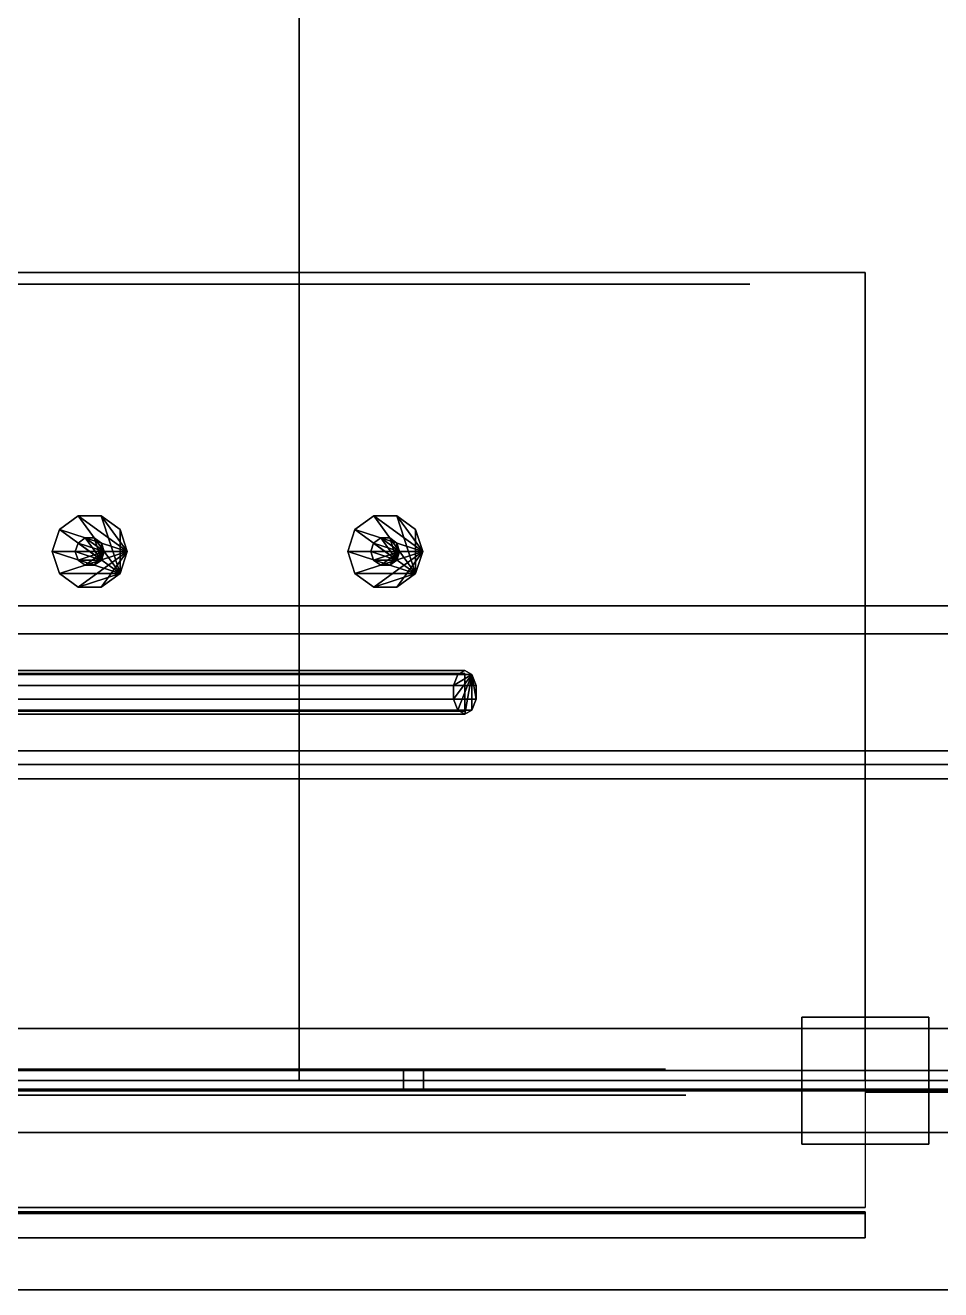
# Model space of a CAD drawing. Header units: millimetres. Extents: x -272 to 22200, y -272 to 17234.
# Drawn here: x 4025 to 5612, y 1560 to 3751 of the extents above; entities that cross this region are included whole.
import ezdxf

# ---------------------------------------------------------------- set-up
doc = ezdxf.new("R2010")
doc.units = ezdxf.units.MM
for name, color, linetype in [('balcony_door_8', 7, 'Continuous'), ('balcony_edge_8', 7, 'Continuous'), ('balcony_parapet_8', 7, 'Continuous'), ('balcony_rail_8', 7, 'Continuous'), ('balcony_recess_8', 7, 'Continuous'), ('balcony_return_8', 7, 'Continuous'), ('balcony_slab_8', 7, 'Continuous'), ('existing_roof', 7, 'Continuous'), ('facade_8', 7, 'Continuous'), ('facade_column_8', 7, 'Continuous'), ('floor_band_8', 7, 'Continuous'), ('GPS_node_0', 7, 'Continuous'), ('GPS_node_1', 7, 'Continuous'), ('GPS_support_0', 7, 'Continuous'), ('GPS_support_1', 7, 'Continuous'), ('parapet_8', 7, 'Continuous'), ('parapet_coping_8', 7, 'Continuous'), ('proposed_cable_tray', 7, 'Continuous'), ('roof_safety_rail', 7, 'Continuous'), ('roof_slab_edge', 7, 'Continuous'), ('roof_slab_soffit', 7, 'Continuous'), ('S3_mast_base', 7, 'Continuous'), ('S3_mast_braces', 7, 'Continuous'), ('S3_support_beams', 7, 'Continuous'), ('topfloor_exterior_8', 7, 'Continuous'), ('topfloor_floor', 7, 'Continuous'), ('topfloor_head_band_8', 7, 'Continuous'), ('topfloor_window_8', 7, 'Continuous'), ('topfloor_window_frame_8', 7, 'Continuous'), ('walkway_matting', 7, 'Continuous')]:
    doc.layers.add(name, color=color, linetype=linetype)

msp = doc.modelspace()

# ---------------------------------------------------------------- linework, layer by layer
at = {"layer": 'balcony_door_8'}
for points in [[(5281, 3302.4, 4950), (1896.5, 3302.4, 4950), (1896.5, 3302.4, 6600), (5281, 3302.4, 6600)], [(5281, 3302.4, 8050), (1896.5, 3302.4, 8050), (1896.5, 3302.4, 9700), (5281, 3302.4, 9700)], [(5281, 3302.4, 11150), (1896.5, 3302.4, 11150), (1896.5, 3302.4, 12800), (5281, 3302.4, 12800)], [(5281, 3302.4, 14250), (1896.5, 3302.4, 14250), (1896.5, 3302.4, 15900), (5281, 3302.4, 15900)], [(5281, 3302.4, 17350), (1896.5, 3302.4, 17350), (1896.5, 3302.4, 19000), (5281, 3302.4, 19000)], [(5281, 3302.4, 20450), (1896.5, 3302.4, 20450), (1896.5, 3302.4, 22100), (5281, 3302.4, 22100)]]:
    msp.add_3dface(points, dxfattribs=at)
at = {"layer": 'balcony_edge_8'}
for points in [[(5481, 1702.4, 3840), (1696.5, 1702.4, 3840), (1696.5, 1702.4, 4000), (5481, 1702.4, 4000)], [(5481, 1702.4, 6940), (1696.5, 1702.4, 6940), (1696.5, 1702.4, 7100), (5481, 1702.4, 7100)], [(5481, 1702.4, 10040), (1696.5, 1702.4, 10040), (1696.5, 1702.4, 10200), (5481, 1702.4, 10200)], [(5481, 1702.4, 13140), (1696.5, 1702.4, 13140), (1696.5, 1702.4, 13300), (5481, 1702.4, 13300)], [(5481, 1702.4, 16240), (1696.5, 1702.4, 16240), (1696.5, 1702.4, 16400), (5481, 1702.4, 16400)], [(5481, 1702.4, 19340), (1696.5, 1702.4, 19340), (1696.5, 1702.4, 19500), (5481, 1702.4, 19500)], [(5481, 1702.4, 22440), (1696.5, 1702.4, 22440), (1696.5, 1702.4, 22600), (5481, 1702.4, 22600)]]:
    msp.add_3dface(points, dxfattribs=at)
at = {"layer": 'balcony_parapet_8'}
for points in [[(5481, 1692.4, 4000), (1696.5, 1692.4, 4000), (1696.5, 1692.4, 4850), (5481, 1692.4, 4850)], [(5481, 1692.4, 7100), (1696.5, 1692.4, 7100), (1696.5, 1692.4, 7950), (5481, 1692.4, 7950)], [(5481, 1692.4, 10200), (1696.5, 1692.4, 10200), (1696.5, 1692.4, 11050), (5481, 1692.4, 11050)], [(5481, 1692.4, 13300), (1696.5, 1692.4, 13300), (1696.5, 1692.4, 14150), (5481, 1692.4, 14150)], [(5481, 1692.4, 16400), (1696.5, 1692.4, 16400), (1696.5, 1692.4, 17250), (5481, 1692.4, 17250)], [(5481, 1692.4, 19500), (1696.5, 1692.4, 19500), (1696.5, 1692.4, 20350), (5481, 1692.4, 20350)], [(5481, 1692.4, 22600), (1696.5, 1692.4, 22600), (1696.5, 1692.4, 23000), (5481, 1692.4, 23000)]]:
    msp.add_3dface(points, dxfattribs=at)
at = {"layer": 'balcony_rail_8'}
for points in [[(5481, 1649.9, 5022.5), (5481, 1694.9, 5022.5), (1696.5, 1694.9, 5022.5), (1696.5, 1649.9, 5022.5)], [(5481, 1694.9, 5022.5), (5481, 1694.9, 4977.5), (1696.5, 1694.9, 4977.5), (1696.5, 1694.9, 5022.5)], [(5481, 1694.9, 4977.5), (5481, 1649.9, 4977.5), (1696.5, 1649.9, 4977.5), (1696.5, 1694.9, 4977.5)], [(5481, 1649.9, 8122.5), (5481, 1694.9, 8122.5), (1696.5, 1694.9, 8122.5), (1696.5, 1649.9, 8122.5)], [(5481, 1694.9, 8122.5), (5481, 1694.9, 8077.5), (1696.5, 1694.9, 8077.5), (1696.5, 1694.9, 8122.5)], [(5481, 1694.9, 8077.5), (5481, 1649.9, 8077.5), (1696.5, 1649.9, 8077.5), (1696.5, 1694.9, 8077.5)], [(5481, 1649.9, 11222.5), (5481, 1694.9, 11222.5), (1696.5, 1694.9, 11222.5), (1696.5, 1649.9, 11222.5)], [(5481, 1694.9, 11222.5), (5481, 1694.9, 11177.5), (1696.5, 1694.9, 11177.5), (1696.5, 1694.9, 11222.5)], [(5481, 1694.9, 11177.5), (5481, 1649.9, 11177.5), (1696.5, 1649.9, 11177.5), (1696.5, 1694.9, 11177.5)], [(5481, 1649.9, 14322.5), (5481, 1694.9, 14322.5), (1696.5, 1694.9, 14322.5), (1696.5, 1649.9, 14322.5)], [(5481, 1694.9, 14322.5), (5481, 1694.9, 14277.5), (1696.5, 1694.9, 14277.5), (1696.5, 1694.9, 14322.5)], [(5481, 1694.9, 14277.5), (5481, 1649.9, 14277.5), (1696.5, 1649.9, 14277.5), (1696.5, 1694.9, 14277.5)], [(5481, 1649.9, 17422.5), (5481, 1694.9, 17422.5), (1696.5, 1694.9, 17422.5), (1696.5, 1649.9, 17422.5)], [(5481, 1694.9, 17422.5), (5481, 1694.9, 17377.5), (1696.5, 1694.9, 17377.5), (1696.5, 1694.9, 17422.5)], [(5481, 1694.9, 17377.5), (5481, 1649.9, 17377.5), (1696.5, 1649.9, 17377.5), (1696.5, 1694.9, 17377.5)], [(5481, 1649.9, 20522.5), (5481, 1694.9, 20522.5), (1696.5, 1694.9, 20522.5), (1696.5, 1649.9, 20522.5)], [(5481, 1694.9, 20522.5), (5481, 1694.9, 20477.5), (1696.5, 1694.9, 20477.5), (1696.5, 1694.9, 20522.5)], [(5481, 1694.9, 20477.5), (5481, 1649.9, 20477.5), (1696.5, 1649.9, 20477.5), (1696.5, 1694.9, 20477.5)], [(5481, 1649.9, 5022.5), (5481, 1649.9, 4977.5), (5481, 1694.9, 4977.5), (5481, 1694.9, 5022.5)], [(5481, 1649.9, 8122.5), (5481, 1649.9, 8077.5), (5481, 1694.9, 8077.5), (5481, 1694.9, 8122.5)], [(5481, 1649.9, 11222.5), (5481, 1649.9, 11177.5), (5481, 1694.9, 11177.5), (5481, 1694.9, 11222.5)], [(5481, 1649.9, 14322.5), (5481, 1649.9, 14277.5), (5481, 1694.9, 14277.5), (5481, 1694.9, 14322.5)], [(5481, 1649.9, 17422.5), (5481, 1649.9, 17377.5), (5481, 1694.9, 17377.5), (5481, 1694.9, 17422.5)], [(5481, 1649.9, 20522.5), (5481, 1649.9, 20477.5), (5481, 1694.9, 20477.5), (5481, 1694.9, 20522.5)], [(5481, 1649.9, 4977.5), (5481, 1649.9, 5022.5), (1696.5, 1649.9, 5022.5), (1696.5, 1649.9, 4977.5)], [(5481, 1649.9, 8077.5), (5481, 1649.9, 8122.5), (1696.5, 1649.9, 8122.5), (1696.5, 1649.9, 8077.5)], [(5481, 1649.9, 11177.5), (5481, 1649.9, 11222.5), (1696.5, 1649.9, 11222.5), (1696.5, 1649.9, 11177.5)], [(5481, 1649.9, 14277.5), (5481, 1649.9, 14322.5), (1696.5, 1649.9, 14322.5), (1696.5, 1649.9, 14277.5)], [(5481, 1649.9, 17377.5), (5481, 1649.9, 17422.5), (1696.5, 1649.9, 17422.5), (1696.5, 1649.9, 17377.5)], [(5481, 1649.9, 20477.5), (5481, 1649.9, 20522.5), (1696.5, 1649.9, 20522.5), (1696.5, 1649.9, 20477.5)]]:
    msp.add_3dface(points, dxfattribs=at)
at = {"layer": 'balcony_recess_8'}
msp.add_3dface([(5481, 3322.4), (1696.5, 3322.4), (1696.5, 3322.4, 23000), (5481, 3322.4, 23000)], dxfattribs=at)
at = {"layer": 'balcony_return_8'}
msp.add_3dface([(5481, 1922.4), (5481, 3322.4), (5481, 3322.4, 23000), (5481, 1922.4, 23000)], dxfattribs=at)
at = {"layer": 'balcony_slab_8'}
for points in [[(5481, 1702.4, 4000), (1696.5, 1702.4, 4000), (1696.5, 3322.4, 4000), (5481, 3322.4, 4000)], [(5481, 1702.4, 7100), (1696.5, 1702.4, 7100), (1696.5, 3322.4, 7100), (5481, 3322.4, 7100)], [(5481, 1702.4, 10200), (1696.5, 1702.4, 10200), (1696.5, 3322.4, 10200), (5481, 3322.4, 10200)], [(5481, 1702.4, 13300), (1696.5, 1702.4, 13300), (1696.5, 3322.4, 13300), (5481, 3322.4, 13300)], [(5481, 1702.4, 16400), (1696.5, 1702.4, 16400), (1696.5, 3322.4, 16400), (5481, 3322.4, 16400)], [(5481, 1702.4, 19500), (1696.5, 1702.4, 19500), (1696.5, 3322.4, 19500), (5481, 3322.4, 19500)], [(5481, 1702.4, 22600), (1696.5, 1702.4, 22600), (1696.5, 3322.4, 22600), (5481, 3322.4, 22600)]]:
    msp.add_3dface(points, dxfattribs=at)
at = {"layer": 'existing_roof'}
for points in [[(4500, 1922.4, 26100), (13050, 1922.4, 26100), (13050, 16961, 26100), (4500, 16961, 26100)], [(0, 1922.4, 26100), (4500, 1922.4, 26100), (4500, 9322.4, 26100), (0, 9322.4, 26100)]]:
    msp.add_3dface(points, dxfattribs=at)
at = {"layer": 'facade_8'}
msp.add_3dface([(13050, 1922.4), (5481, 1922.4), (5481, 1922.4, 23000), (13050, 1922.4, 23000)], dxfattribs=at)
at = {"layer": 'facade_column_8'}
for points in [[(5371, 1812.4), (5371, 2032.4), (5591, 2032.4), (5591, 1812.4)], [(5591, 2032.4), (5371, 2032.4), (5371, 2032.4, 23000), (5591, 2032.4, 23000)], [(5371, 2032.4), (5371, 1812.4), (5371, 1812.4, 23000), (5371, 2032.4, 23000)], [(5591, 1812.4), (5591, 2032.4), (5591, 2032.4, 23000), (5591, 1812.4, 23000)], [(5371, 1812.4), (5591, 1812.4), (5591, 1812.4, 23000), (5371, 1812.4, 23000)]]:
    msp.add_3dface(points, dxfattribs=at)
at = {"layer": 'floor_band_8'}
for points in [[(13050, 1902.4, 3650), (5481, 1902.4, 3650), (5481, 1902.4, 3830), (13050, 1902.4, 3830)], [(13050, 1902.4, 6750), (5481, 1902.4, 6750), (5481, 1902.4, 6930), (13050, 1902.4, 6930)], [(13050, 1902.4, 9850), (5481, 1902.4, 9850), (5481, 1902.4, 10030), (13050, 1902.4, 10030)], [(13050, 1902.4, 12950), (5481, 1902.4, 12950), (5481, 1902.4, 13130), (13050, 1902.4, 13130)], [(13050, 1902.4, 16050), (5481, 1902.4, 16050), (5481, 1902.4, 16230), (13050, 1902.4, 16230)], [(13050, 1902.4, 19150), (5481, 1902.4, 19150), (5481, 1902.4, 19330), (13050, 1902.4, 19330)], [(13050, 1902.4, 22250), (5481, 1902.4, 22250), (5481, 1902.4, 22430), (13050, 1902.4, 22430)]]:
    msp.add_3dface(points, dxfattribs=at)
at = {"layer": 'GPS_node_0'}
for points in [[(4189.4, 2800.7, 27800), (4084.3, 2877.1, 27800), (4116.8, 2900.7, 27800)], [(4201.8, 2838.9, 27880), (4116.8, 2900.7, 27880), (4084.3, 2877.1, 27880)], [(4116.8, 2900.7, 27800), (4084.3, 2877.1, 27800), (4084.3, 2877.1, 27880), (4116.8, 2900.7, 27880)], [(4189.4, 2800.7, 27800), (4116.8, 2900.7, 27800), (4156.9, 2900.7, 27800)], [(4201.8, 2838.9, 27880), (4156.9, 2900.7, 27880), (4116.8, 2900.7, 27880)], [(4156.9, 2900.7, 27800), (4116.8, 2900.7, 27800), (4116.8, 2900.7, 27880), (4156.9, 2900.7, 27880)], [(4189.4, 2800.7, 27800), (4156.9, 2900.7, 27800), (4189.4, 2877.1, 27800)], [(4201.8, 2838.9, 27880), (4189.4, 2877.1, 27880), (4156.9, 2900.7, 27880)], [(4189.4, 2877.1, 27800), (4156.9, 2900.7, 27800), (4156.9, 2900.7, 27880), (4189.4, 2877.1, 27880)], [(4189.4, 2800.7, 27800), (4071.8, 2838.9, 27800), (4084.3, 2877.1, 27800)], [(4201.8, 2838.9, 27880), (4084.3, 2877.1, 27880), (4071.8, 2838.9, 27880)], [(4084.3, 2877.1, 27800), (4071.8, 2838.9, 27800), (4071.8, 2838.9, 27880), (4084.3, 2877.1, 27880)], [(4189.4, 2800.7, 27800), (4189.4, 2877.1, 27800), (4201.8, 2838.9, 27800)], [(4201.8, 2838.9, 27800), (4189.4, 2877.1, 27800), (4189.4, 2877.1, 27880), (4201.8, 2838.9, 27880)], [(4189.4, 2800.7, 27800), (4084.3, 2800.7, 27800), (4071.8, 2838.9, 27800)], [(4201.8, 2838.9, 27880), (4071.8, 2838.9, 27880), (4084.3, 2800.7, 27880)], [(4071.8, 2838.9, 27800), (4084.3, 2800.7, 27800), (4084.3, 2800.7, 27880), (4071.8, 2838.9, 27880)], [(4201.8, 2838.9, 27880), (4084.3, 2800.7, 27880), (4116.8, 2777.1, 27880)], [(4201.8, 2838.9, 27880), (4116.8, 2777.1, 27880), (4156.9, 2777.1, 27880)], [(4201.8, 2838.9, 27880), (4156.9, 2777.1, 27880), (4189.4, 2800.7, 27880)], [(4189.4, 2800.7, 27800), (4201.8, 2838.9, 27800), (4201.8, 2838.9, 27880), (4189.4, 2800.7, 27880)], [(4189.4, 2800.7, 27800), (4116.8, 2777.1, 27800), (4084.3, 2800.7, 27800)], [(4084.3, 2800.7, 27800), (4116.8, 2777.1, 27800), (4116.8, 2777.1, 27880), (4084.3, 2800.7, 27880)], [(4189.4, 2800.7, 27800), (4156.9, 2777.1, 27800), (4116.8, 2777.1, 27800)], [(4156.9, 2777.1, 27800), (4189.4, 2800.7, 27800), (4189.4, 2800.7, 27880), (4156.9, 2777.1, 27880)], [(4116.8, 2777.1, 27800), (4156.9, 2777.1, 27800), (4156.9, 2777.1, 27880), (4116.8, 2777.1, 27880)]]:
    msp.add_3dface(points, dxfattribs=at)
at = {"layer": 'GPS_node_1'}
for points in [[(4701.6, 2800.7, 27800), (4596.5, 2877.1, 27800), (4629, 2900.7, 27800)], [(4714, 2838.9, 27880), (4629, 2900.7, 27880), (4596.5, 2877.1, 27880)], [(4629, 2900.7, 27800), (4596.5, 2877.1, 27800), (4596.5, 2877.1, 27880), (4629, 2900.7, 27880)], [(4701.6, 2800.7, 27800), (4629, 2900.7, 27800), (4669.1, 2900.7, 27800)], [(4714, 2838.9, 27880), (4669.1, 2900.7, 27880), (4629, 2900.7, 27880)], [(4669.1, 2900.7, 27800), (4629, 2900.7, 27800), (4629, 2900.7, 27880), (4669.1, 2900.7, 27880)], [(4701.6, 2800.7, 27800), (4669.1, 2900.7, 27800), (4701.6, 2877.1, 27800)], [(4714, 2838.9, 27880), (4701.6, 2877.1, 27880), (4669.1, 2900.7, 27880)], [(4701.6, 2877.1, 27800), (4669.1, 2900.7, 27800), (4669.1, 2900.7, 27880), (4701.6, 2877.1, 27880)], [(4701.6, 2800.7, 27800), (4584, 2838.9, 27800), (4596.5, 2877.1, 27800)], [(4714, 2838.9, 27880), (4596.5, 2877.1, 27880), (4584, 2838.9, 27880)], [(4596.5, 2877.1, 27800), (4584, 2838.9, 27800), (4584, 2838.9, 27880), (4596.5, 2877.1, 27880)], [(4701.6, 2800.7, 27800), (4701.6, 2877.1, 27800), (4714, 2838.9, 27800)], [(4714, 2838.9, 27800), (4701.6, 2877.1, 27800), (4701.6, 2877.1, 27880), (4714, 2838.9, 27880)], [(4701.6, 2800.7, 27800), (4596.5, 2800.7, 27800), (4584, 2838.9, 27800)], [(4714, 2838.9, 27880), (4584, 2838.9, 27880), (4596.5, 2800.7, 27880)], [(4584, 2838.9, 27800), (4596.5, 2800.7, 27800), (4596.5, 2800.7, 27880), (4584, 2838.9, 27880)], [(4714, 2838.9, 27880), (4596.5, 2800.7, 27880), (4629, 2777.1, 27880)], [(4714, 2838.9, 27880), (4629, 2777.1, 27880), (4669.1, 2777.1, 27880)], [(4714, 2838.9, 27880), (4669.1, 2777.1, 27880), (4701.6, 2800.7, 27880)], [(4701.6, 2800.7, 27800), (4714, 2838.9, 27800), (4714, 2838.9, 27880), (4701.6, 2800.7, 27880)], [(4701.6, 2800.7, 27800), (4629, 2777.1, 27800), (4596.5, 2800.7, 27800)], [(4596.5, 2800.7, 27800), (4629, 2777.1, 27800), (4629, 2777.1, 27880), (4596.5, 2800.7, 27880)], [(4701.6, 2800.7, 27800), (4669.1, 2777.1, 27800), (4629, 2777.1, 27800)], [(4669.1, 2777.1, 27800), (4701.6, 2800.7, 27800), (4701.6, 2800.7, 27880), (4669.1, 2777.1, 27880)], [(4629, 2777.1, 27800), (4669.1, 2777.1, 27800), (4669.1, 2777.1, 27880), (4629, 2777.1, 27880)]]:
    msp.add_3dface(points, dxfattribs=at)
at = {"layer": 'GPS_support_0'}
for points in [[(4157.1, 2824.2, 26100), (4111.8, 2838.9, 26100), (4116.6, 2853.6, 26100)], [(4161.8, 2838.9, 27800), (4116.6, 2853.6, 27800), (4111.8, 2838.9, 27800)], [(4116.6, 2853.6, 26100), (4111.8, 2838.9, 26100), (4111.8, 2838.9, 27800), (4116.6, 2853.6, 27800)], [(4157.1, 2824.2, 26100), (4116.6, 2853.6, 26100), (4129.1, 2862.6, 26100)], [(4161.8, 2838.9, 27800), (4129.1, 2862.6, 27800), (4116.6, 2853.6, 27800)], [(4129.1, 2862.6, 26100), (4116.6, 2853.6, 26100), (4116.6, 2853.6, 27800), (4129.1, 2862.6, 27800)], [(4157.1, 2824.2, 26100), (4129.1, 2862.6, 26100), (4144.6, 2862.6, 26100)], [(4161.8, 2838.9, 27800), (4144.6, 2862.6, 27800), (4129.1, 2862.6, 27800)], [(4144.6, 2862.6, 26100), (4129.1, 2862.6, 26100), (4129.1, 2862.6, 27800), (4144.6, 2862.6, 27800)], [(4157.1, 2824.2, 26100), (4144.6, 2862.6, 26100), (4157.1, 2853.6, 26100)], [(4161.8, 2838.9, 27800), (4157.1, 2853.6, 27800), (4144.6, 2862.6, 27800)], [(4157.1, 2853.6, 26100), (4144.6, 2862.6, 26100), (4144.6, 2862.6, 27800), (4157.1, 2853.6, 27800)], [(4157.1, 2824.2, 26100), (4157.1, 2853.6, 26100), (4161.8, 2838.9, 26100)], [(4161.8, 2838.9, 26100), (4157.1, 2853.6, 26100), (4157.1, 2853.6, 27800), (4161.8, 2838.9, 27800)], [(4157.1, 2824.2, 26100), (4116.6, 2824.2, 26100), (4111.8, 2838.9, 26100)], [(4161.8, 2838.9, 27800), (4111.8, 2838.9, 27800), (4116.6, 2824.2, 27800)], [(4111.8, 2838.9, 26100), (4116.6, 2824.2, 26100), (4116.6, 2824.2, 27800), (4111.8, 2838.9, 27800)], [(4161.8, 2838.9, 27800), (4116.6, 2824.2, 27800), (4129.1, 2815.1, 27800)], [(4161.8, 2838.9, 27800), (4129.1, 2815.1, 27800), (4144.6, 2815.1, 27800)], [(4161.8, 2838.9, 27800), (4144.6, 2815.1, 27800), (4157.1, 2824.2, 27800)], [(4157.1, 2824.2, 26100), (4161.8, 2838.9, 26100), (4161.8, 2838.9, 27800), (4157.1, 2824.2, 27800)], [(4157.1, 2824.2, 26100), (4129.1, 2815.1, 26100), (4116.6, 2824.2, 26100)], [(4116.6, 2824.2, 26100), (4129.1, 2815.1, 26100), (4129.1, 2815.1, 27800), (4116.6, 2824.2, 27800)], [(4157.1, 2824.2, 26100), (4144.6, 2815.1, 26100), (4129.1, 2815.1, 26100)], [(4129.1, 2815.1, 26100), (4144.6, 2815.1, 26100), (4144.6, 2815.1, 27800), (4129.1, 2815.1, 27800)], [(4144.6, 2815.1, 26100), (4157.1, 2824.2, 26100), (4157.1, 2824.2, 27800), (4144.6, 2815.1, 27800)]]:
    msp.add_3dface(points, dxfattribs=at)
at = {"layer": 'GPS_support_1'}
for points in [[(4669.3, 2824.2, 26100), (4624, 2838.9, 26100), (4628.8, 2853.6, 26100)], [(4674, 2838.9, 27800), (4628.8, 2853.6, 27800), (4624, 2838.9, 27800)], [(4628.8, 2853.6, 26100), (4624, 2838.9, 26100), (4624, 2838.9, 27800), (4628.8, 2853.6, 27800)], [(4669.3, 2824.2, 26100), (4628.8, 2853.6, 26100), (4641.3, 2862.6, 26100)], [(4674, 2838.9, 27800), (4641.3, 2862.6, 27800), (4628.8, 2853.6, 27800)], [(4641.3, 2862.6, 26100), (4628.8, 2853.6, 26100), (4628.8, 2853.6, 27800), (4641.3, 2862.6, 27800)], [(4669.3, 2824.2, 26100), (4641.3, 2862.6, 26100), (4656.8, 2862.6, 26100)], [(4674, 2838.9, 27800), (4656.8, 2862.6, 27800), (4641.3, 2862.6, 27800)], [(4656.8, 2862.6, 26100), (4641.3, 2862.6, 26100), (4641.3, 2862.6, 27800), (4656.8, 2862.6, 27800)], [(4669.3, 2824.2, 26100), (4656.8, 2862.6, 26100), (4669.3, 2853.6, 26100)], [(4674, 2838.9, 27800), (4669.3, 2853.6, 27800), (4656.8, 2862.6, 27800)], [(4669.3, 2853.6, 26100), (4656.8, 2862.6, 26100), (4656.8, 2862.6, 27800), (4669.3, 2853.6, 27800)], [(4669.3, 2824.2, 26100), (4669.3, 2853.6, 26100), (4674, 2838.9, 26100)], [(4674, 2838.9, 26100), (4669.3, 2853.6, 26100), (4669.3, 2853.6, 27800), (4674, 2838.9, 27800)], [(4669.3, 2824.2, 26100), (4628.8, 2824.2, 26100), (4624, 2838.9, 26100)], [(4674, 2838.9, 27800), (4624, 2838.9, 27800), (4628.8, 2824.2, 27800)], [(4624, 2838.9, 26100), (4628.8, 2824.2, 26100), (4628.8, 2824.2, 27800), (4624, 2838.9, 27800)], [(4674, 2838.9, 27800), (4628.8, 2824.2, 27800), (4641.3, 2815.1, 27800)], [(4674, 2838.9, 27800), (4641.3, 2815.1, 27800), (4656.8, 2815.1, 27800)], [(4674, 2838.9, 27800), (4656.8, 2815.1, 27800), (4669.3, 2824.2, 27800)], [(4669.3, 2824.2, 26100), (4674, 2838.9, 26100), (4674, 2838.9, 27800), (4669.3, 2824.2, 27800)], [(4669.3, 2824.2, 26100), (4641.3, 2815.1, 26100), (4628.8, 2824.2, 26100)], [(4628.8, 2824.2, 26100), (4641.3, 2815.1, 26100), (4641.3, 2815.1, 27800), (4628.8, 2824.2, 27800)], [(4669.3, 2824.2, 26100), (4656.8, 2815.1, 26100), (4641.3, 2815.1, 26100)], [(4641.3, 2815.1, 26100), (4656.8, 2815.1, 26100), (4656.8, 2815.1, 27800), (4641.3, 2815.1, 27800)], [(4656.8, 2815.1, 26100), (4669.3, 2824.2, 26100), (4669.3, 2824.2, 27800), (4656.8, 2815.1, 27800)]]:
    msp.add_3dface(points, dxfattribs=at)
at = {"layer": 'parapet_8'}
msp.add_3dface([(13050, 1922.4, 26100), (0, 1922.4, 26100), (0, 1922.4, 26880), (13050, 1922.4, 26880)], dxfattribs=at)
at = {"layer": 'parapet_coping_8'}
for points in [[(13050, 1832.4, 26915), (13050, 2012.4, 26915), (0, 2012.4, 26915), (0, 1832.4, 26915)], [(13050, 2012.4, 26915), (13050, 2012.4, 26845), (0, 2012.4, 26845), (0, 2012.4, 26915)], [(13050, 2012.4, 26845), (13050, 1832.4, 26845), (0, 1832.4, 26845), (0, 2012.4, 26845)], [(13050, 1832.4, 26845), (13050, 1832.4, 26915), (0, 1832.4, 26915), (0, 1832.4, 26845)]]:
    msp.add_3dface(points, dxfattribs=at)
at = {"layer": 'proposed_cable_tray'}
for points in [[(11944.7, 2445.1, 26320), (11944.7, 2745.1, 26320), (3136.8, 2745.1, 26320), (3136.8, 2445.1, 26320)], [(11944.7, 2745.1, 26320), (11944.7, 2745.1, 26240), (3136.8, 2745.1, 26240), (3136.8, 2745.1, 26320)], [(11944.7, 2745.1, 26240), (11944.7, 2445.1, 26240), (3136.8, 2445.1, 26240), (3136.8, 2745.1, 26240)], [(11944.7, 2445.1, 26240), (11944.7, 2445.1, 26320), (3136.8, 2445.1, 26320), (3136.8, 2445.1, 26240)]]:
    msp.add_3dface(points, dxfattribs=at)
at = {"layer": 'roof_safety_rail'}
for points in [[(13050, 1904.9, 27217.5), (13050, 1939.9, 27217.5), (0, 1939.9, 27217.5), (0, 1904.9, 27217.5)], [(13050, 1939.9, 27217.5), (13050, 1939.9, 27182.5), (0, 1939.9, 27182.5), (0, 1939.9, 27217.5)], [(13050, 1939.9, 27182.5), (13050, 1904.9, 27182.5), (0, 1904.9, 27182.5), (0, 1939.9, 27182.5)], [(4680.5, 1904.9, 26880), (4680.5, 1939.9, 26880), (4715.5, 1939.9, 26880), (4715.5, 1904.9, 26880)], [(4680.5, 1904.9, 27200), (4715.5, 1904.9, 27200), (4715.5, 1939.9, 27200), (4680.5, 1939.9, 27200)], [(4715.5, 1939.9, 26880), (4680.5, 1939.9, 26880), (4680.5, 1939.9, 27200), (4715.5, 1939.9, 27200)], [(4680.5, 1939.9, 26880), (4680.5, 1904.9, 26880), (4680.5, 1904.9, 27200), (4680.5, 1939.9, 27200)], [(4715.5, 1904.9, 26880), (4715.5, 1939.9, 26880), (4715.5, 1939.9, 27200), (4715.5, 1904.9, 27200)], [(13050, 1904.9, 27182.5), (13050, 1904.9, 27217.5), (0, 1904.9, 27217.5), (0, 1904.9, 27182.5)], [(4680.5, 1904.9, 26880), (4715.5, 1904.9, 26880), (4715.5, 1904.9, 27200), (4680.5, 1904.9, 27200)]]:
    msp.add_3dface(points, dxfattribs=at)
at = {"layer": 'roof_slab_edge'}
msp.add_3dface([(13050, 1922.4, 25850), (0, 1922.4, 25850), (0, 1922.4, 26100), (13050, 1922.4, 26100)], dxfattribs=at)
at = {"layer": 'roof_slab_soffit'}
for points in [[(4500, 1922.4, 25850), (4500, 16961, 25850), (13050, 16961, 25850), (13050, 1922.4, 25850)], [(0, 1922.4, 25850), (0, 9322.4, 25850), (4500, 9322.4, 25850), (4500, 1922.4, 25850)]]:
    msp.add_3dface(points, dxfattribs=at)
at = {"layer": 'S3_mast_base'}
for points in [[(2686.8, 2627.6, 26562.5), (2686.8, 2562.6, 26562.5), (4786.8, 2562.6, 26562.5), (4786.8, 2627.6, 26562.5)], [(2686.8, 2562.6, 26497.5), (2686.8, 2627.6, 26497.5), (4786.8, 2627.6, 26497.5), (4786.8, 2562.6, 26497.5)], [(2686.8, 2627.6, 26497.5), (2686.8, 2627.6, 26562.5), (4786.8, 2627.6, 26562.5), (4786.8, 2627.6, 26497.5)], [(4786.8, 2627.6, 26562.5), (4786.8, 2562.6, 26562.5), (4786.8, 2562.6, 26497.5), (4786.8, 2627.6, 26497.5)], [(2686.8, 2562.6, 26562.5), (2686.8, 2562.6, 26497.5), (4786.8, 2562.6, 26497.5), (4786.8, 2562.6, 26562.5)]]:
    msp.add_3dface(points, dxfattribs=at)
at = {"layer": 'S3_mast_braces'}
for points in [[(4786.8, 2633.1, 26550), (4774.8, 2625.9, 26531.2), (2674.8, 2625.9, 27881.2), (2686.8, 2633.1, 27900)], [(4798.9, 2625.9, 26568.8), (4786.8, 2633.1, 26550), (2686.8, 2633.1, 27900), (2698.9, 2625.9, 27918.8)], [(4798.9, 2625.9, 26568.8), (4774.8, 2625.9, 26531.2), (4786.8, 2633.1, 26550)], [(4774.8, 2625.9, 26531.2), (4767.3, 2606.9, 26519.6), (2667.3, 2606.9, 27869.6), (2674.8, 2625.9, 27881.2)], [(4767.3, 2606.9, 26519.6), (4767.3, 2583.4, 26519.6), (2667.3, 2583.4, 27869.6), (2667.3, 2606.9, 27869.6)], [(4806.4, 2606.9, 26580.4), (4798.9, 2625.9, 26568.8), (2698.9, 2625.9, 27918.8), (2706.4, 2606.9, 27930.4)], [(4806.4, 2583.4, 26580.4), (4806.4, 2606.9, 26580.4), (2706.4, 2606.9, 27930.4), (2706.4, 2583.4, 27930.4)], [(4798.9, 2625.9, 26568.8), (4774.8, 2564.4, 26531.2), (4767.3, 2583.4, 26519.6)], [(4798.9, 2625.9, 26568.8), (4767.3, 2583.4, 26519.6), (4767.3, 2606.9, 26519.6)], [(4798.9, 2625.9, 26568.8), (4767.3, 2606.9, 26519.6), (4774.8, 2625.9, 26531.2)], [(4798.9, 2625.9, 26568.8), (4786.8, 2557.1, 26550), (4774.8, 2564.4, 26531.2)], [(4798.9, 2625.9, 26568.8), (4798.9, 2564.4, 26568.8), (4786.8, 2557.1, 26550)], [(4798.9, 2625.9, 26568.8), (4806.4, 2606.9, 26580.4), (4806.4, 2583.4, 26580.4)], [(4798.9, 2625.9, 26568.8), (4806.4, 2583.4, 26580.4), (4798.9, 2564.4, 26568.8)], [(4767.3, 2583.4, 26519.6), (4774.8, 2564.4, 26531.2), (2674.8, 2564.4, 27881.2), (2667.3, 2583.4, 27869.6)], [(4774.8, 2564.4, 26531.2), (4786.8, 2557.1, 26550), (2686.8, 2557.1, 27900), (2674.8, 2564.4, 27881.2)], [(4786.8, 2557.1, 26550), (4798.9, 2564.4, 26568.8), (2698.9, 2564.4, 27918.8), (2686.8, 2557.1, 27900)], [(4798.9, 2564.4, 26568.8), (4806.4, 2583.4, 26580.4), (2706.4, 2583.4, 27930.4), (2698.9, 2564.4, 27918.8)]]:
    msp.add_3dface(points, dxfattribs=at)
at = {"layer": 'S3_support_beams'}
for points in [[(2686.8, 2696.6, 26551.5), (2686.8, 2493.6, 26551.5), (8186.8, 2493.6, 26551.5), (8186.8, 2696.6, 26551.5)], [(2686.8, 2493.6, 26348.5), (2686.8, 2696.6, 26348.5), (8186.8, 2696.6, 26348.5), (8186.8, 2493.6, 26348.5)], [(2686.8, 2696.6, 26348.5), (2686.8, 2696.6, 26551.5), (8186.8, 2696.6, 26551.5), (8186.8, 2696.6, 26348.5)], [(2686.8, 2493.6, 26551.5), (2686.8, 2493.6, 26348.5), (8186.8, 2493.6, 26348.5), (8186.8, 2493.6, 26551.5)]]:
    msp.add_3dface(points, dxfattribs=at)
at = {"layer": 'topfloor_exterior_8'}
for points in [[(5135, 1922.4, 23000), (3235, 1922.4, 23000), (3235, 1922.4, 23180), (5135, 1922.4, 23180)], [(5135, 1922.4, 25200), (3235, 1922.4, 25200), (3235, 1922.4, 25850), (5135, 1922.4, 25850)], [(6805, 1922.4, 23000), (5135, 1922.4, 23000), (5135, 1922.4, 25850), (6805, 1922.4, 25850)]]:
    msp.add_3dface(points, dxfattribs=at)
at = {"layer": 'topfloor_floor'}
for points in [[(4500, 1922.4, 23000), (13050, 1922.4, 23000), (13050, 16961, 23000), (4500, 16961, 23000)], [(0, 1922.4, 23000), (4500, 1922.4, 23000), (4500, 9322.4, 23000), (0, 9322.4, 23000)]]:
    msp.add_3dface(points, dxfattribs=at)
at = {"layer": 'topfloor_head_band_8'}
msp.add_3dface([(20250, 1907.4, 25670), (2400, 1907.4, 25670), (2400, 1907.4, 25850), (20250, 1907.4, 25850)], dxfattribs=at)
at = {"layer": 'topfloor_window_8'}
msp.add_3dface([(5135, 1942.4, 23180), (3235, 1942.4, 23180), (3235, 1942.4, 25200), (5135, 1942.4, 25200)], dxfattribs=at)
at = {"layer": 'topfloor_window_frame_8'}
for points in [[(5135, 1897.4, 23145), (3235, 1897.4, 23145), (3235, 1897.4, 23215), (5135, 1897.4, 23215)], [(5135, 1897.4, 25165), (3235, 1897.4, 25165), (3235, 1897.4, 25235), (5135, 1897.4, 25235)], [(4220, 1897.4, 23180), (4150, 1897.4, 23180), (4150, 1897.4, 25200), (4220, 1897.4, 25200)], [(5170, 1897.4, 23180), (5100, 1897.4, 23180), (5100, 1897.4, 25200), (5170, 1897.4, 25200)]]:
    msp.add_3dface(points, dxfattribs=at)
at = {"layer": 'walkway_matting'}
for points in [[(11944.7, 1560.1, 26132.5), (11944.7, 2470.1, 26132.5), (3136.8, 2470.1, 26132.5), (3136.8, 1560.1, 26132.5)], [(11944.7, 2470.1, 26132.5), (11944.7, 2470.1, 26107.5), (3136.8, 2470.1, 26107.5), (3136.8, 2470.1, 26132.5)], [(11944.7, 2470.1, 26107.5), (11944.7, 1560.1, 26107.5), (3136.8, 1560.1, 26107.5), (3136.8, 2470.1, 26107.5)], [(11944.7, 1560.1, 26107.5), (11944.7, 1560.1, 26132.5), (3136.8, 1560.1, 26132.5), (3136.8, 1560.1, 26107.5)]]:
    msp.add_3dface(points, dxfattribs=at)

doc.saveas('drawing.dxf')
